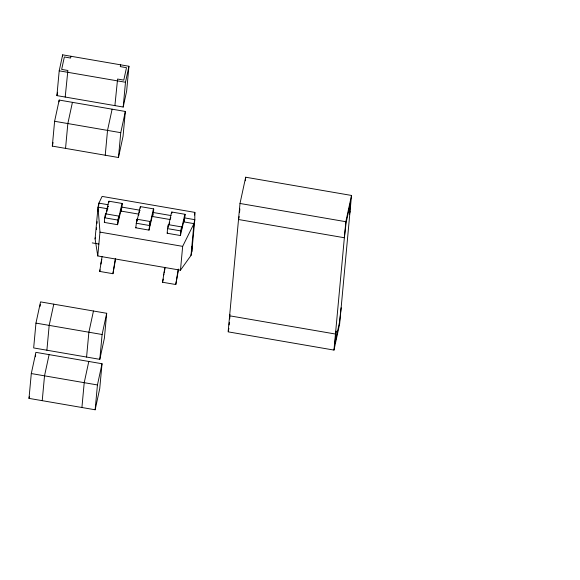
<?xml version="1.0" encoding="UTF-8"?>
<svg xmlns="http://www.w3.org/2000/svg" width="580" height="580" viewBox="0 0 580 580"><rect width="100%" height="100%" fill="white"/><g stroke="black" fill="none" stroke-linecap="round" stroke-linejoin="round"><path stroke-width="0.87" d="M194.851 212.389L194.8 219.668L191.864 251.452L191.008 255.425L180.46 270.2L97.774 255.954L95.091 238.902L98.027 207.118L98.89 203.138L102.102 196.41L194.851 212.389L194.605 215.028M191.864 251.452L191.987 246.442M149.85 225.127L150.169 221.502L136.938 219.225L135.734 227.795L149.002 230.115L152.779 213.875L152.598 216.521L170.194 219.552M108.134 206.843L108.126 206.183L107.887 206.886M140.425 208.176L140.462 207.676A8.417 0.486 -80.2 0 0 139.62 209.112L136.924 221.567M56.913 95.62L59.203 70.832L62.662 54.839L128.941 66.258L126.65 91.053L123.192 107.039L56.913 95.62L57.645 92.256M29 398.387L31.298 373.556L35.88 352.343L102.029 363.74L99.738 388.571L95.149 409.784L29 398.387L29.384 396.618M35.96 323.103L33.662 347.935L99.811 359.332L104.4 338.118L106.691 313.287L40.542 301.89L35.96 323.103L102.109 334.5L99.811 359.332M52.316 146.109L54.607 121.278L59.196 100.065L125.345 111.462L123.047 136.293L118.465 157.506L52.316 146.109L53.077 142.571M62.502 56.608L62.662 54.839M35.474 356.78L35.634 355.004M40.136 306.32L40.295 304.551M59.029 101.841L59.196 100.065M65.199 97.049L67.874 70.477L61.661 69.411L64.351 56.97L70.564 58.044L70.948 56.267M42.231 400.671L44.522 375.84L49.111 354.626M46.893 350.211L49.184 325.38L53.773 304.166M65.547 148.386L67.838 123.554L72.427 102.341M96.44 229.629L96.606 227.86M97.012 223.445L97.172 221.683M98.15 211.084L98.317 209.322M98.644 205.791L98.89 203.138L107.981 204.704M81.918 407.508L84.216 382.677L88.798 361.463M86.579 357.048L88.878 332.217L93.46 311.003M105.234 155.222L107.525 130.391L112.114 109.185M97.774 255.954L99.978 232.116L98.027 207.118L107.953 208.829M114.905 105.611L117.581 79.047L123.794 80.112L126.484 67.679L120.27 66.606L120.654 64.829M115.601 259.079L112.933 273.702L99.702 271.425L102.073 256.469M104.661 217.79L104.349 222.423L117.581 224.699L121.358 208.459L121.176 211.106L122.271 204.544A8.417 0.486 -80.2 0 0 121.43 205.972L118.45 219.689L118.748 216.094L105.516 213.81L104.661 217.79L117.892 220.067L117.581 224.699M105.516 213.81L105.277 217.195M95.149 409.784L97.44 384.953L102.029 363.74M118.465 157.506L120.756 132.675L125.345 111.462M123.192 107.039L125.483 82.251L128.941 66.258M112.933 273.702L115.304 258.752M136.786 220.915L136.938 219.225M150.169 221.502L149.002 230.115M152.598 216.521L153.693 209.953A8.417 0.486 -80.2 0 0 152.852 211.388L149.879 225.069M178.625 269.069L175.776 284.526L162.545 282.25L164.916 267.3M167.504 228.614L167.192 233.247L180.424 235.531L184.201 219.283L184.019 221.937L185.114 215.368A8.417 0.486 -80.2 0 0 184.273 216.804L181.264 230.543L181.591 226.918L168.359 224.641L167.504 228.614L180.728 230.898L180.424 235.531M168.127 227.171L168.359 224.641M175.776 284.526L178.147 269.577M180.46 270.2L182.664 246.362L193.945 223.641L194.8 219.668L185.129 218M191.008 255.425L193.945 223.641L183.389 221.821M240.004 203.471L228.136 331.847L333.978 350.088L339.648 323.836L351.516 195.453L245.681 177.219L240.004 203.471L345.839 221.705L333.978 350.088M229.136 324.923L229.375 322.342M229.694 318.906L229.934 316.325M239.547 212.302L239.866 208.865M245.347 180.786L245.681 177.219M100.876 264.067L101.826 259.318M163.719 274.891L163.857 273.934M95.091 238.902L95.432 237.307M105.691 215.311L108.206 203.696A8.417 0.486 -80.2 0 1 109.04 202.261M106.836 211.707L107.561 208.343M99.702 271.425L100.05 269.83M117.892 220.067L118.748 216.094M102.109 334.5L106.691 313.287M138.62 215.441L138.982 213.759M168.345 226.976L171.042 214.52A8.417 0.486 -80.2 0 1 171.883 213.092M169.316 224.213L169.679 222.531M164.125 272.665L165.032 268.467M162.545 282.25L163.234 279.067M180.728 230.898L181.591 226.918M239.149 216.601L238.518 219.515L344.361 237.749L346.101 222.8L350.516 202.384L349.399 214.419L350.03 211.504M229.934 314.345L229.622 315.803L335.457 334.036L336.088 331.122L334.979 343.157L339.394 322.741L341.134 307.784M228.324 330.977L228.897 328.352M345.839 221.705L351.516 195.453M170.585 218.334L170.788 217.471M139.236 212.592L139.475 211.714M104.661 221.611L104.349 222.423M135.981 227.367L135.771 227.838M167.403 232.783L167.192 233.247M59.203 70.832L125.483 82.251M54.607 121.278L120.756 132.675M108.975 201.202L122.206 203.479M140.396 206.611L153.627 208.894M171.818 212.026L185.049 214.303M122.039 207.132L140.229 210.264M153.461 212.541L171.049 215.571M120.169 210.931L138.497 214.093M136.082 223.198L149.314 225.482M99.978 232.116L182.664 246.362M92.256 242.897L98.875 244.035M31.298 373.556L97.44 384.953"/></g></svg>
